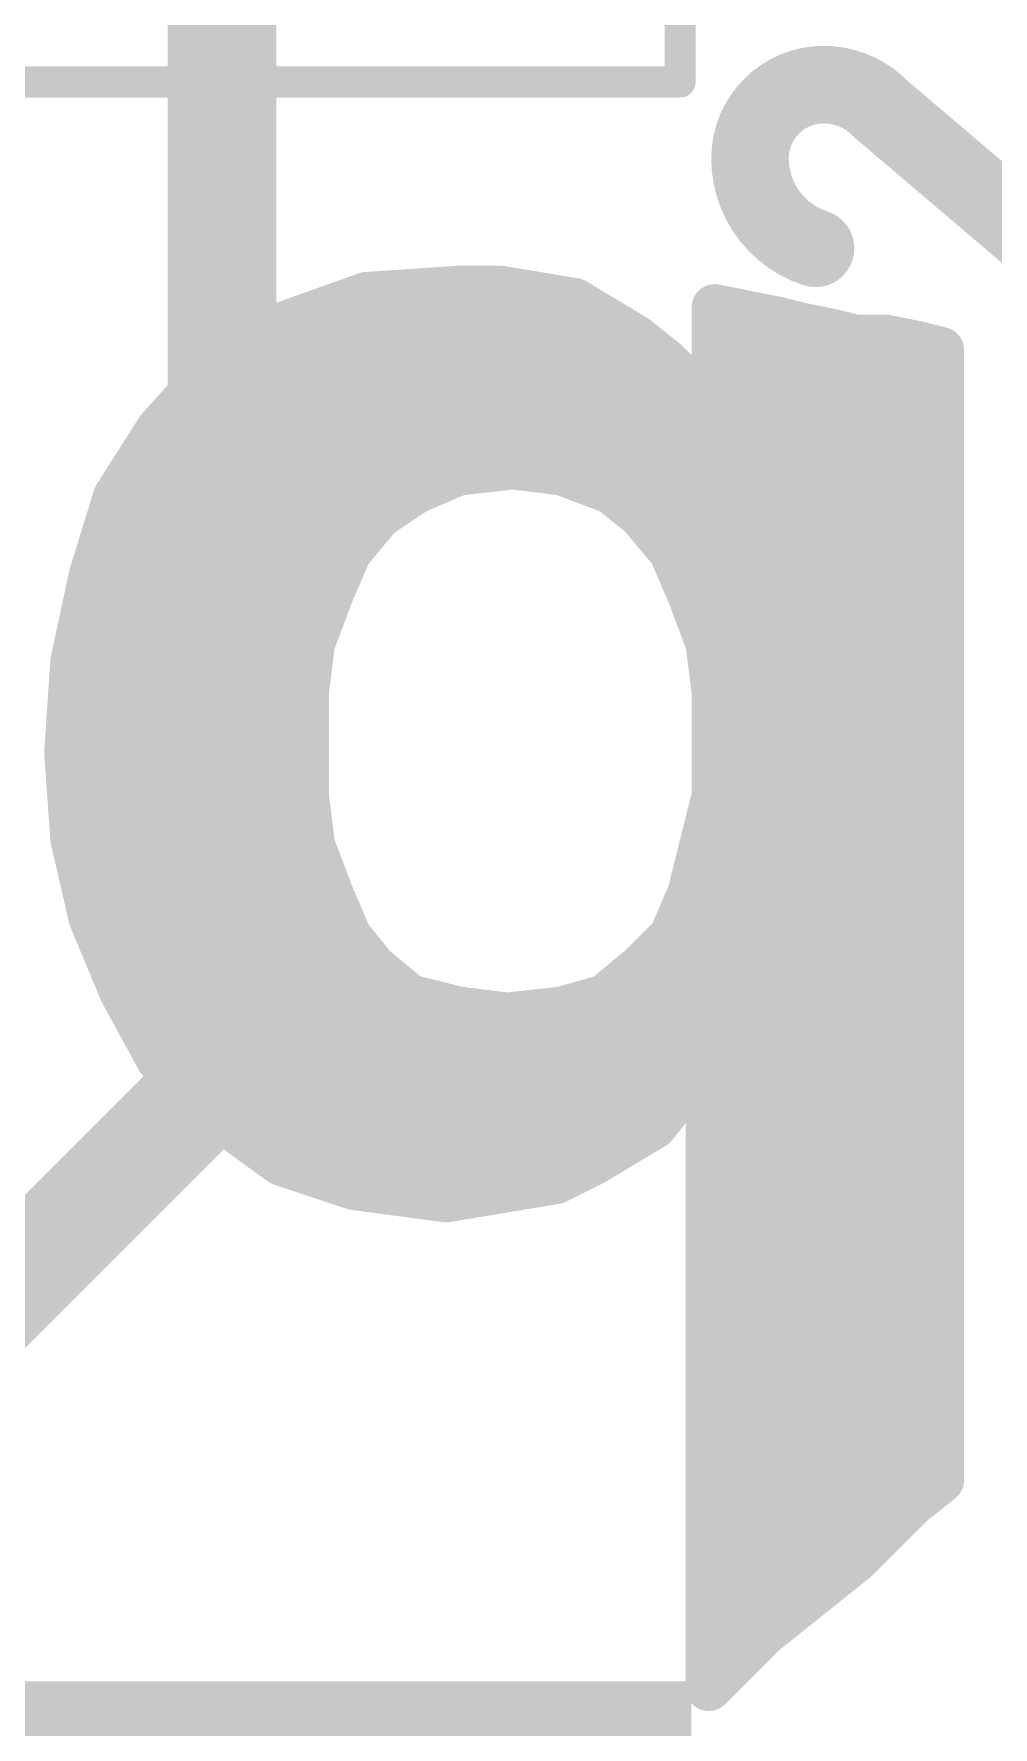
# Model space of a CAD drawing. Extents: x -33 to 53.6, y -8.2 to 46.5.
# Drawn here: x 11.337 to 12.908, y 15.656 to 18.429 of the extents above; entities that cross this region are included whole.
import ezdxf

# ---------------------------------------------------------------- set-up
doc = ezdxf.new("R2010")
doc.units = 0
for name, color, linetype in [('1', 12, 'CONTINUOUS'), ('22', 253, 'CONTINUOUS'), ('27', 253, 'CONTINUOUS'), ('29', 253, 'CONTINUOUS'), ('39', 12, 'CONTINUOUS')]:
    doc.layers.add(name, color=color, linetype=linetype)

# ---------------------------------------------------------------- blocks, each defined once
blk = doc.blocks.new('RECT')
blk.add_solid([(-0.5, -0.5), (0.5, -0.5), (-0.5, 0.5), (0.5, 0.5)])

msp = doc.modelspace()

# ---------------------------------------------------------------- linework, layer by layer
at = {"layer": '1', "const_width": 0.1778}
for points in [[(11.645, 19.05), (11.645, 16.725)], [(11.645, 16.725), (9.412, 14.492)]]:
    msp.add_lwpolyline(points, dxfattribs=at)
at = {"layer": '1', "const_width": 0.0889}
for points in [[(11.6764, 16.6936, 1), (11.6136, 16.7564)], [(11.6006, 16.725, 1), (11.6895, 16.725)]]:
    msp.add_lwpolyline(points, format="xyb", dxfattribs=at)
at = {"layer": '22', "const_width": 0.0762}
for points in [[(12.032, 18.011), (11.882, 18.001)], [(12.102, 18.011), (12.032, 18.011)], [(12.222, 17.991), (12.102, 18.011)], [(11.882, 18.001), (11.742, 17.951)], [(11.8322, 17.9832), (12.235, 17.9832)], [(12.322, 17.931), (12.222, 17.991)], [(12.552, 17.961), (12.452, 17.981)], [(12.452, 17.981), (12.452, 17.801)], [(12.592, 17.951), (12.552, 17.961)], [(11.742, 17.951), (11.632, 17.881)], [(12.372, 17.891), (12.322, 17.931)], [(12.642, 17.941), (12.592, 17.951)], [(12.682, 17.931), (12.642, 17.941)], [(12.732, 17.931), (12.682, 17.931)], [(12.782, 17.921), (12.732, 17.931)], [(11.6729, 17.907), (12.352, 17.907)], [(12.452, 17.907), (12.822, 17.907)], [(12.822, 17.911), (12.782, 17.921)], [(12.822, 16.061), (12.822, 17.911)], [(11.632, 17.881), (11.542, 17.781)], [(12.412, 17.851), (12.372, 17.891)], [(12.452, 17.801), (12.412, 17.851)], [(11.5868, 17.8308), (12.4282, 17.8308)], [(12.452, 17.8308), (12.822, 17.8308)], [(11.542, 17.781), (11.472, 17.671)], [(11.5252, 17.7546), (12.822, 17.7546)], [(11.962, 17.681), (12.032, 17.711)], [(12.032, 17.711), (12.122, 17.721)], [(12.122, 17.721), (12.202, 17.711)], [(12.202, 17.711), (12.282, 17.681)], [(11.4767, 17.6784), (11.9581, 17.6784)], [(11.902, 17.641), (11.962, 17.681)], [(12.282, 17.681), (12.332, 17.641)], [(12.2853, 17.6784), (12.822, 17.6784)], [(11.472, 17.671), (11.432, 17.541)], [(11.852, 17.581), (11.902, 17.641)], [(12.332, 17.641), (12.382, 17.581)], [(11.4508, 17.6022), (11.8697, 17.6022)], [(12.3643, 17.6022), (12.822, 17.6022)], [(11.822, 17.511), (11.852, 17.581)], [(12.382, 17.581), (12.412, 17.511)], [(11.432, 17.541), (11.402, 17.401)], [(11.4288, 17.526), (11.8284, 17.526)], [(12.4056, 17.526), (12.822, 17.526)], [(11.792, 17.431), (11.822, 17.511)], [(12.412, 17.511), (12.442, 17.431)], [(11.4125, 17.4498), (11.7991, 17.4498)], [(11.782, 17.351), (11.792, 17.431)], [(12.435, 17.4498), (12.822, 17.4498)], [(12.442, 17.431), (12.452, 17.351)], [(11.402, 17.401), (11.392, 17.251)], [(11.4002, 17.3736), (11.7848, 17.3736)], [(12.4492, 17.3736), (12.822, 17.3736)], [(11.782, 17.261), (11.782, 17.351)], [(12.452, 17.351), (12.452, 17.181)], [(11.3951, 17.2974), (11.782, 17.2974)], [(12.452, 17.2974), (12.822, 17.2974)], [(11.782, 17.261), (11.392, 17.251)], [(11.392, 17.251), (11.782, 17.261)], [(11.392, 17.251), (11.402, 17.111)], [(11.782, 17.181), (11.782, 17.261)], [(11.3941, 17.2212), (11.782, 17.2212)], [(12.452, 17.2212), (12.822, 17.2212)], [(11.792, 17.101), (11.782, 17.181)], [(12.452, 17.181), (12.412, 17.021)], [(11.3996, 17.145), (11.7865, 17.145)], [(12.443, 17.145), (12.822, 17.145)], [(11.402, 17.111), (11.432, 16.981)], [(11.822, 17.021), (11.792, 17.101)], [(11.4117, 17.0688), (11.8041, 17.0688)], [(12.424, 17.0688), (12.822, 17.0688)], [(11.482, 16.861), (11.822, 17.021)], [(11.822, 17.021), (11.482, 16.861)], [(11.852, 16.951), (11.822, 17.021)], [(12.412, 17.021), (12.382, 16.951)], [(11.4293, 16.9926), (11.7617, 16.9926)], [(11.7617, 16.9926), (11.8342, 16.9926)], [(12.3998, 16.9926), (12.822, 16.9926)], [(11.432, 16.981), (11.482, 16.861)], [(11.892, 16.901), (11.852, 16.951)], [(12.382, 16.951), (12.332, 16.901)], [(11.4589, 16.9164), (11.5997, 16.9164)], [(11.5997, 16.9164), (11.8797, 16.9164)], [(12.3474, 16.9164), (12.822, 16.9164)], [(11.952, 16.851), (11.892, 16.901)], [(12.332, 16.901), (12.272, 16.851)], [(11.482, 16.861), (11.542, 16.751)], [(12.032, 16.831), (11.952, 16.851)], [(12.272, 16.851), (12.202, 16.831)], [(11.4933, 16.8402), (11.9952, 16.8402)], [(12.112, 16.821), (12.032, 16.831)], [(12.202, 16.831), (12.112, 16.821)], [(12.2342, 16.8402), (12.822, 16.8402)], [(11.5349, 16.764), (12.822, 16.764)], [(11.542, 16.751), (11.632, 16.661)], [(12.352, 16.641), (12.432, 16.741)], [(12.432, 16.741), (12.442, 16.741)], [(12.442, 16.741), (12.442, 15.721)], [(11.6052, 16.6878), (12.3894, 16.6878)], [(12.442, 16.6878), (12.822, 16.6878)], [(11.632, 16.661), (11.742, 16.581)], [(12.252, 16.581), (12.352, 16.641)], [(11.6999, 16.6116), (12.303, 16.6116)], [(12.442, 16.6116), (12.822, 16.6116)], [(11.742, 16.581), (11.862, 16.541)], [(12.192, 16.551), (12.252, 16.581)], [(11.862, 16.541), (12.012, 16.521)], [(12.012, 16.521), (12.192, 16.551)], [(11.904, 16.5354), (12.0984, 16.5354)], [(12.442, 16.5354), (12.822, 16.5354)], [(12.442, 16.4592), (12.822, 16.4592)], [(12.442, 16.383), (12.822, 16.383)], [(12.442, 16.3068), (12.822, 16.3068)], [(12.442, 16.2306), (12.822, 16.2306)], [(12.442, 16.1544), (12.822, 16.1544)], [(12.442, 16.0782), (12.822, 16.0782)], [(12.772, 16.021), (12.822, 16.061)], [(12.682, 15.931), (12.772, 16.021)], [(12.442, 16.002), (12.753, 16.002)], [(12.532, 15.811), (12.682, 15.931)], [(12.442, 15.9258), (12.6755, 15.9258)], [(12.442, 15.8496), (12.5803, 15.8496)], [(12.442, 15.721), (12.532, 15.811)], [(12.442, 15.7734), (12.4944, 15.7734)]]:
    msp.add_lwpolyline(points, dxfattribs=at)
at = {"layer": '22', "const_width": 0.0381}
for points in [[(12.032, 18.03, 1), (12.032, 17.9919)], [(12.0333, 17.992, 1), (12.0307, 18.03)], [(12.1051, 18.0298, 1), (12.0989, 17.9922)], [(12.102, 17.9919, 1), (12.102, 18.03)], [(11.8322, 18.0023, 1), (11.8322, 17.9642)], [(11.8807, 18.02, 1), (11.8833, 17.982)], [(11.8884, 17.9831, 1), (11.8756, 18.0189)], [(12.2318, 18.0073, 1), (12.2122, 17.9747)], [(12.2189, 17.9722, 1), (12.2251, 18.0098)], [(12.235, 17.9642, 1), (12.235, 18.0023)], [(12.4557, 17.9997, 1), (12.4483, 17.9623)], [(12.471, 17.981, 1), (12.4329, 17.981)], [(12.5566, 17.9795, 1), (12.5474, 17.9425)], [(12.5483, 17.9423, 1), (12.5557, 17.9797)], [(11.7356, 17.9689, 1), (11.7484, 17.9331)], [(11.7522, 17.9349, 1), (11.7318, 17.9671)], [(12.3339, 17.9459, 1), (12.3101, 17.9161)], [(12.3122, 17.9147, 1), (12.3318, 17.9473)], [(12.5957, 17.9697, 1), (12.5883, 17.9323)], [(12.5874, 17.9325, 1), (12.5966, 17.9695)], [(12.6466, 17.9595, 1), (12.6374, 17.9225)], [(12.6383, 17.9223, 1), (12.6457, 17.9597)], [(12.682, 17.9501, 1), (12.682, 17.912)], [(12.6774, 17.9125, 1), (12.6866, 17.9495)], [(12.7357, 17.9497, 1), (12.7283, 17.9123)], [(12.732, 17.912, 1), (12.732, 17.9501)], [(11.6729, 17.9261, 1), (11.6729, 17.888)], [(12.352, 17.888, 1), (12.352, 17.9261)], [(12.452, 17.9261, 1), (12.452, 17.888)], [(12.7866, 17.9395, 1), (12.7774, 17.9025)], [(12.7783, 17.9023, 1), (12.7857, 17.9397)], [(12.8411, 17.911, 1), (12.803, 17.911)], [(12.8174, 17.8925, 1), (12.8266, 17.9295)], [(12.822, 17.888, 1), (12.822, 17.9261)], [(11.6218, 17.8971, 1), (11.6422, 17.8649)], [(11.6462, 17.8683, 1), (11.6178, 17.8937)], [(12.3855, 17.9045, 1), (12.3585, 17.8775)], [(12.3601, 17.8761, 1), (12.3839, 17.9059)], [(12.4269, 17.8629, 1), (12.3971, 17.8391)], [(12.3985, 17.8375, 1), (12.4255, 17.8645)], [(11.5868, 17.8498, 1), (11.5868, 17.8117)], [(12.4282, 17.8117, 1), (12.4282, 17.8498)], [(12.452, 17.8498, 1), (12.452, 17.8117)], [(12.822, 17.8117, 1), (12.822, 17.8498)], [(12.4371, 17.7891, 1), (12.4669, 17.8129)], [(11.5278, 17.7937, 1), (11.5562, 17.7683)], [(11.5581, 17.7708, 1), (11.5259, 17.7912)], [(12.4329, 17.801, 1), (12.471, 17.801)], [(11.5252, 17.7736, 1), (11.5252, 17.7355)], [(12.822, 17.7355, 1), (12.822, 17.7736)], [(12.0299, 17.7299, 1), (12.0341, 17.6921)], [(12.0395, 17.6935, 1), (12.0245, 17.7285)], [(12.1244, 17.7399, 1), (12.1196, 17.7021)], [(12.1241, 17.7021, 1), (12.1199, 17.7399)], [(12.2087, 17.7288, 1), (12.1953, 17.6932)], [(12.1996, 17.6921, 1), (12.2044, 17.7299)], [(11.4767, 17.6974, 1), (11.4767, 17.6593)], [(11.9545, 17.6985, 1), (11.9695, 17.6635)], [(11.9726, 17.6651, 1), (11.9514, 17.6969)], [(11.9581, 17.6593, 1), (11.9581, 17.6974)], [(12.2939, 17.6959, 1), (12.2701, 17.6661)], [(12.2853, 17.6974, 1), (12.2853, 17.6593)], [(12.2753, 17.6632, 1), (12.2887, 17.6988)], [(12.822, 17.6593, 1), (12.822, 17.6974)], [(11.4559, 17.6812, 1), (11.4881, 17.6608)], [(11.4902, 17.6654, 1), (11.4538, 17.6766)], [(11.8914, 17.6569, 1), (11.9126, 17.6251)], [(11.9166, 17.6288, 1), (11.8874, 17.6532)], [(12.3466, 17.6532, 1), (12.3174, 17.6288)], [(12.3201, 17.6261, 1), (12.3439, 17.6559)], [(11.4508, 17.6212, 1), (11.4508, 17.5831)], [(11.8697, 17.5831, 1), (11.8697, 17.6212)], [(12.3643, 17.6212, 1), (12.3643, 17.5831)], [(12.822, 17.5831, 1), (12.822, 17.6212)], [(11.8374, 17.5932, 1), (11.8666, 17.5688)], [(11.8695, 17.5735, 1), (11.8345, 17.5885)], [(12.3995, 17.5885, 1), (12.3645, 17.5735)], [(12.3674, 17.5688, 1), (12.3966, 17.5932)], [(11.4506, 17.537, 1), (11.4134, 17.545)], [(11.4288, 17.545, 1), (11.4288, 17.5069)], [(11.4138, 17.5466, 1), (11.4502, 17.5354)], [(11.8284, 17.5069, 1), (11.8284, 17.545)], [(12.4056, 17.545, 1), (12.4056, 17.5069)], [(12.822, 17.5069, 1), (12.822, 17.545)], [(11.8045, 17.5185, 1), (11.8395, 17.5035)], [(11.8398, 17.5043, 1), (11.8042, 17.5177)], [(12.4298, 17.5177, 1), (12.3942, 17.5043)], [(12.3945, 17.5035, 1), (12.4295, 17.5185)], [(11.4125, 17.4688, 1), (11.4125, 17.4307)], [(11.8109, 17.4286, 1), (11.7731, 17.4334)], [(11.7991, 17.4307, 1), (11.7991, 17.4688)], [(12.435, 17.4688, 1), (12.435, 17.4307)], [(12.4609, 17.4334, 1), (12.4231, 17.4286)], [(12.822, 17.4307, 1), (12.822, 17.4688)], [(11.421, 17.3997, 1), (11.383, 17.4023)], [(11.7742, 17.4377, 1), (11.8098, 17.4243)], [(12.4242, 17.4243, 1), (12.4598, 17.4377)], [(11.4002, 17.3926, 1), (11.4002, 17.3545)], [(11.3834, 17.405, 1), (11.4206, 17.397)], [(11.7848, 17.3545, 1), (11.7848, 17.3926)], [(12.4492, 17.3926, 1), (12.4492, 17.3545)], [(12.822, 17.3545, 1), (12.822, 17.3926)], [(11.8011, 17.351, 1), (11.763, 17.351)], [(12.471, 17.351, 1), (12.4329, 17.351)], [(11.7631, 17.3534, 1), (11.8009, 17.3486)], [(12.4331, 17.3486, 1), (12.4709, 17.3534)], [(11.3951, 17.3164, 1), (11.3951, 17.2783)], [(11.782, 17.2783, 1), (11.782, 17.3164)], [(12.452, 17.3164, 1), (12.452, 17.2783)], [(12.822, 17.2783, 1), (12.822, 17.3164)], [(11.411, 17.2524, 1), (11.373, 17.2496)], [(11.3915, 17.27, 1), (11.3925, 17.232)], [(11.3915, 17.27, 1), (11.3925, 17.232)], [(11.8011, 17.261, 1), (11.763, 17.261)], [(11.763, 17.261, 1), (11.8011, 17.261)], [(11.7825, 17.242, 1), (11.7815, 17.28)], [(11.7825, 17.242, 1), (11.7815, 17.28)], [(11.373, 17.2523, 1), (11.411, 17.2497)], [(11.3941, 17.2402, 1), (11.3941, 17.2021)], [(11.782, 17.2021, 1), (11.782, 17.2402)], [(12.452, 17.2402, 1), (12.452, 17.2021)], [(12.822, 17.2021, 1), (12.822, 17.2402)], [(11.8009, 17.1834, 1), (11.7631, 17.1786)], [(12.4705, 17.1764, 1), (12.4335, 17.1856)], [(11.763, 17.181, 1), (11.8011, 17.181)], [(12.4329, 17.181, 1), (12.471, 17.181)], [(11.3996, 17.164, 1), (11.3996, 17.1259)], [(11.7865, 17.1259, 1), (11.7865, 17.164)], [(12.443, 17.164, 1), (12.443, 17.1259)], [(12.822, 17.1259, 1), (12.822, 17.164)], [(11.4206, 17.1153, 1), (11.3834, 17.1067)], [(11.8098, 17.1077, 1), (11.7742, 17.0943)], [(11.383, 17.1096, 1), (11.421, 17.1124)], [(11.4117, 17.0878, 1), (11.4117, 17.0497)], [(11.7731, 17.0986, 1), (11.8109, 17.1034)], [(11.8041, 17.0497, 1), (11.8041, 17.0878)], [(12.424, 17.0878, 1), (12.424, 17.0497)], [(12.822, 17.0497, 1), (12.822, 17.0878)], [(11.8395, 17.0285, 1), (11.8045, 17.0135)], [(11.8301, 17.0038, 1), (11.8139, 17.0382)], [(11.8301, 17.0038, 1), (11.8139, 17.0382)], [(12.4295, 17.0135, 1), (12.3945, 17.0285)], [(11.4293, 17.0116, 1), (11.4293, 16.9735)], [(11.7617, 17.0116, 1), (11.7617, 16.9735)], [(11.7617, 16.9735, 1), (11.7617, 17.0116)], [(11.8042, 17.0143, 1), (11.8398, 17.0277)], [(11.8342, 16.9735, 1), (11.8342, 17.0116)], [(12.3998, 17.0116, 1), (12.3998, 16.9735)], [(12.3935, 17.0256, 1), (12.4305, 17.0164)], [(12.822, 16.9735, 1), (12.822, 17.0116)], [(11.4496, 16.9883, 1), (11.4144, 16.9737)], [(11.4134, 16.9767, 1), (11.4506, 16.9853)], [(11.8669, 16.9629, 1), (11.8371, 16.9391)], [(11.8345, 16.9435, 1), (11.8695, 16.9585)], [(12.3645, 16.9585, 1), (12.3995, 16.9435)], [(12.3955, 16.9375, 1), (12.3685, 16.9645)], [(11.4589, 16.9354, 1), (11.4589, 16.8973)], [(11.5997, 16.9354, 1), (11.5997, 16.8973)], [(11.5997, 16.8973, 1), (11.5997, 16.9354)], [(11.8797, 16.8973, 1), (11.8797, 16.9354)], [(12.3474, 16.9354, 1), (12.3474, 16.8973)], [(12.822, 16.8973, 1), (12.822, 16.9354)], [(11.9042, 16.9156, 1), (11.8798, 16.8864)], [(11.8771, 16.8891, 1), (11.9069, 16.9129)], [(12.3185, 16.9145, 1), (12.3455, 16.8875)], [(12.3442, 16.8864, 1), (12.3198, 16.9156)], [(11.4987, 16.8701, 1), (11.4653, 16.8519)], [(11.4739, 16.8782, 1), (11.4901, 16.8438)], [(11.4739, 16.8782, 1), (11.4901, 16.8438)], [(11.4644, 16.8537, 1), (11.4996, 16.8683)], [(11.9566, 16.8695, 1), (11.9474, 16.8325)], [(11.9398, 16.8364, 1), (11.9642, 16.8656)], [(12.2598, 16.8656, 1), (12.2842, 16.8364)], [(12.2772, 16.8327, 1), (12.2668, 16.8693)], [(11.4933, 16.8592, 1), (11.4933, 16.8211)], [(11.9952, 16.8211, 1), (11.9952, 16.8592)], [(12.0344, 16.8499, 1), (12.0296, 16.8121)], [(12.0274, 16.8125, 1), (12.0366, 16.8495)], [(12.1099, 16.8399, 1), (12.1141, 16.8021)], [(12.1096, 16.8021, 1), (12.1144, 16.8399)], [(12.1968, 16.8493, 1), (12.2072, 16.8127)], [(12.2041, 16.8121, 1), (12.1999, 16.8499)], [(12.2342, 16.8592, 1), (12.2342, 16.8211)], [(12.822, 16.8211, 1), (12.822, 16.8592)], [(11.5349, 16.783, 1), (11.5349, 16.7449)], [(12.822, 16.7449, 1), (12.822, 16.783)], [(11.5555, 16.7645, 1), (11.5285, 16.7375)], [(11.5253, 16.7419, 1), (11.5587, 16.7601)], [(12.432, 16.76, 1), (12.432, 16.7219)], [(12.4469, 16.7291, 1), (12.4171, 16.7529)], [(12.4611, 16.741, 1), (12.423, 16.741)], [(12.442, 16.7219, 1), (12.442, 16.76)], [(11.6052, 16.7068, 1), (11.6052, 16.6687)], [(12.3894, 16.6687, 1), (12.3894, 16.7068)], [(12.442, 16.7068, 1), (12.442, 16.6687)], [(12.822, 16.6687, 1), (12.822, 16.7068)], [(11.6432, 16.6764, 1), (11.6208, 16.6456)], [(11.6185, 16.6475, 1), (11.6455, 16.6745)], [(12.3371, 16.6529, 1), (12.3669, 16.6291)], [(12.3618, 16.6247, 1), (12.3422, 16.6573)], [(11.6999, 16.6306, 1), (11.6999, 16.5925)], [(12.303, 16.5925, 1), (12.303, 16.6306)], [(12.442, 16.6306, 1), (12.442, 16.5925)], [(12.822, 16.5925, 1), (12.822, 16.6306)], [(11.748, 16.5991, 1), (11.736, 16.5629)], [(11.7308, 16.5656, 1), (11.7532, 16.5964)], [(12.2422, 16.5973, 1), (12.2618, 16.5647)], [(12.2605, 16.564, 1), (12.2435, 16.598)], [(11.8645, 16.5599, 1), (11.8595, 16.5221)], [(12.1835, 16.568, 1), (12.2005, 16.534)], [(12.1951, 16.5322, 1), (12.1889, 16.5698)], [(11.856, 16.5229, 1), (11.868, 16.5591)], [(11.904, 16.5544, 1), (11.904, 16.5163)], [(12.0089, 16.5398, 1), (12.0151, 16.5022)], [(12.0095, 16.5021, 1), (12.0145, 16.5399)], [(12.0984, 16.5163, 1), (12.0984, 16.5544)], [(12.442, 16.5544, 1), (12.442, 16.5163)], [(12.822, 16.5163, 1), (12.822, 16.5544)], [(12.442, 16.4782, 1), (12.442, 16.4401)], [(12.822, 16.4401, 1), (12.822, 16.4782)], [(12.442, 16.402, 1), (12.442, 16.3639)], [(12.822, 16.3639, 1), (12.822, 16.402)], [(12.442, 16.3258, 1), (12.442, 16.2877)], [(12.822, 16.2877, 1), (12.822, 16.3258)], [(12.442, 16.2496, 1), (12.442, 16.2115)], [(12.822, 16.2115, 1), (12.822, 16.2496)], [(12.442, 16.1735, 1), (12.442, 16.1354)], [(12.822, 16.1354, 1), (12.822, 16.1735)], [(12.442, 16.0973, 1), (12.442, 16.0592)], [(12.822, 16.0592, 1), (12.822, 16.0973)], [(12.803, 16.061, 1), (12.8411, 16.061)], [(12.8339, 16.0461, 1), (12.8101, 16.0759)], [(12.7601, 16.0359, 1), (12.7839, 16.0061)], [(12.7855, 16.0075, 1), (12.7585, 16.0345)], [(12.442, 16.0211, 1), (12.442, 15.983)], [(12.753, 15.983, 1), (12.753, 16.0211)], [(12.6939, 15.9161, 1), (12.6701, 15.9459)], [(12.442, 15.9449, 1), (12.442, 15.9068)], [(12.6685, 15.9445, 1), (12.6955, 15.9175)], [(12.6755, 15.9068, 1), (12.6755, 15.9449)], [(12.442, 15.8687, 1), (12.442, 15.8306)], [(12.5803, 15.8306, 1), (12.5803, 15.8687)], [(12.5201, 15.8259, 1), (12.5439, 15.7961)], [(12.5455, 15.7975, 1), (12.5185, 15.8245)], [(12.442, 15.7925, 1), (12.442, 15.7544)], [(12.4944, 15.7544, 1), (12.4944, 15.7925)], [(12.4285, 15.7345, 1), (12.4555, 15.7075)], [(12.423, 15.721, 1), (12.4611, 15.721)]]:
    msp.add_lwpolyline(points, format="xyb", dxfattribs=at)
at = {"layer": '27'}
for points, const_width in [([(12.6302, 18.3457, 0.4142), (12.5095, 18.225)], 0.127), ([(12.724, 18.3055, 0.2053), (12.6302, 18.3457)], 0.127), ([(12.6302, 18.3774, 1), (12.6302, 18.3139)], 0.0635), ([(12.6302, 18.3139, 1), (12.6302, 18.3774)], 0.0635), ([(12.7446, 18.3297, 1), (12.7034, 18.2813)], 0.0635), ([(12.701, 18.2836, 1), (12.747, 18.3274)], 0.0635), ([(12.5095, 18.225, 0.3252), (12.6167, 18.0776)], 0.127), ([(12.5412, 18.225, 1), (12.4778, 18.225)], 0.0635), ([(12.4777, 18.225, 1), (12.5412, 18.225)], 0.0635), ([(12.607, 18.0474, 1), (12.6265, 18.1078)], 0.0635)]:
    msp.add_lwpolyline(points, format="xyb", dxfattribs=dict(at, const_width=const_width))
at = {"layer": '27', "const_width": 0.127}
msp.add_lwpolyline([(12.724, 18.3055), (12.9921, 18.0776)], dxfattribs=at)
at = {"layer": '39', "const_width": 0.0508}
for points in [[(12.395, 19.75), (12.395, 18.35)], [(12.395, 18.35), (9.195, 18.35)]]:
    msp.add_lwpolyline(points, dxfattribs=at)
at = {"layer": '39', "const_width": 0.0254}
for points in [[(12.3823, 18.35, 1), (12.4077, 18.35)], [(12.395, 18.3373, 1), (12.395, 18.3627)]]:
    msp.add_lwpolyline(points, format="xyb", dxfattribs=at)

# ---------------------------------------------------------------- block references
at = {"layer": '29', "xscale": 1.4032, "yscale": 2.2032}
msp.add_blockref('RECT', (11.712, 14.63), dxfattribs=at)

doc.saveas('drawing.dxf')
